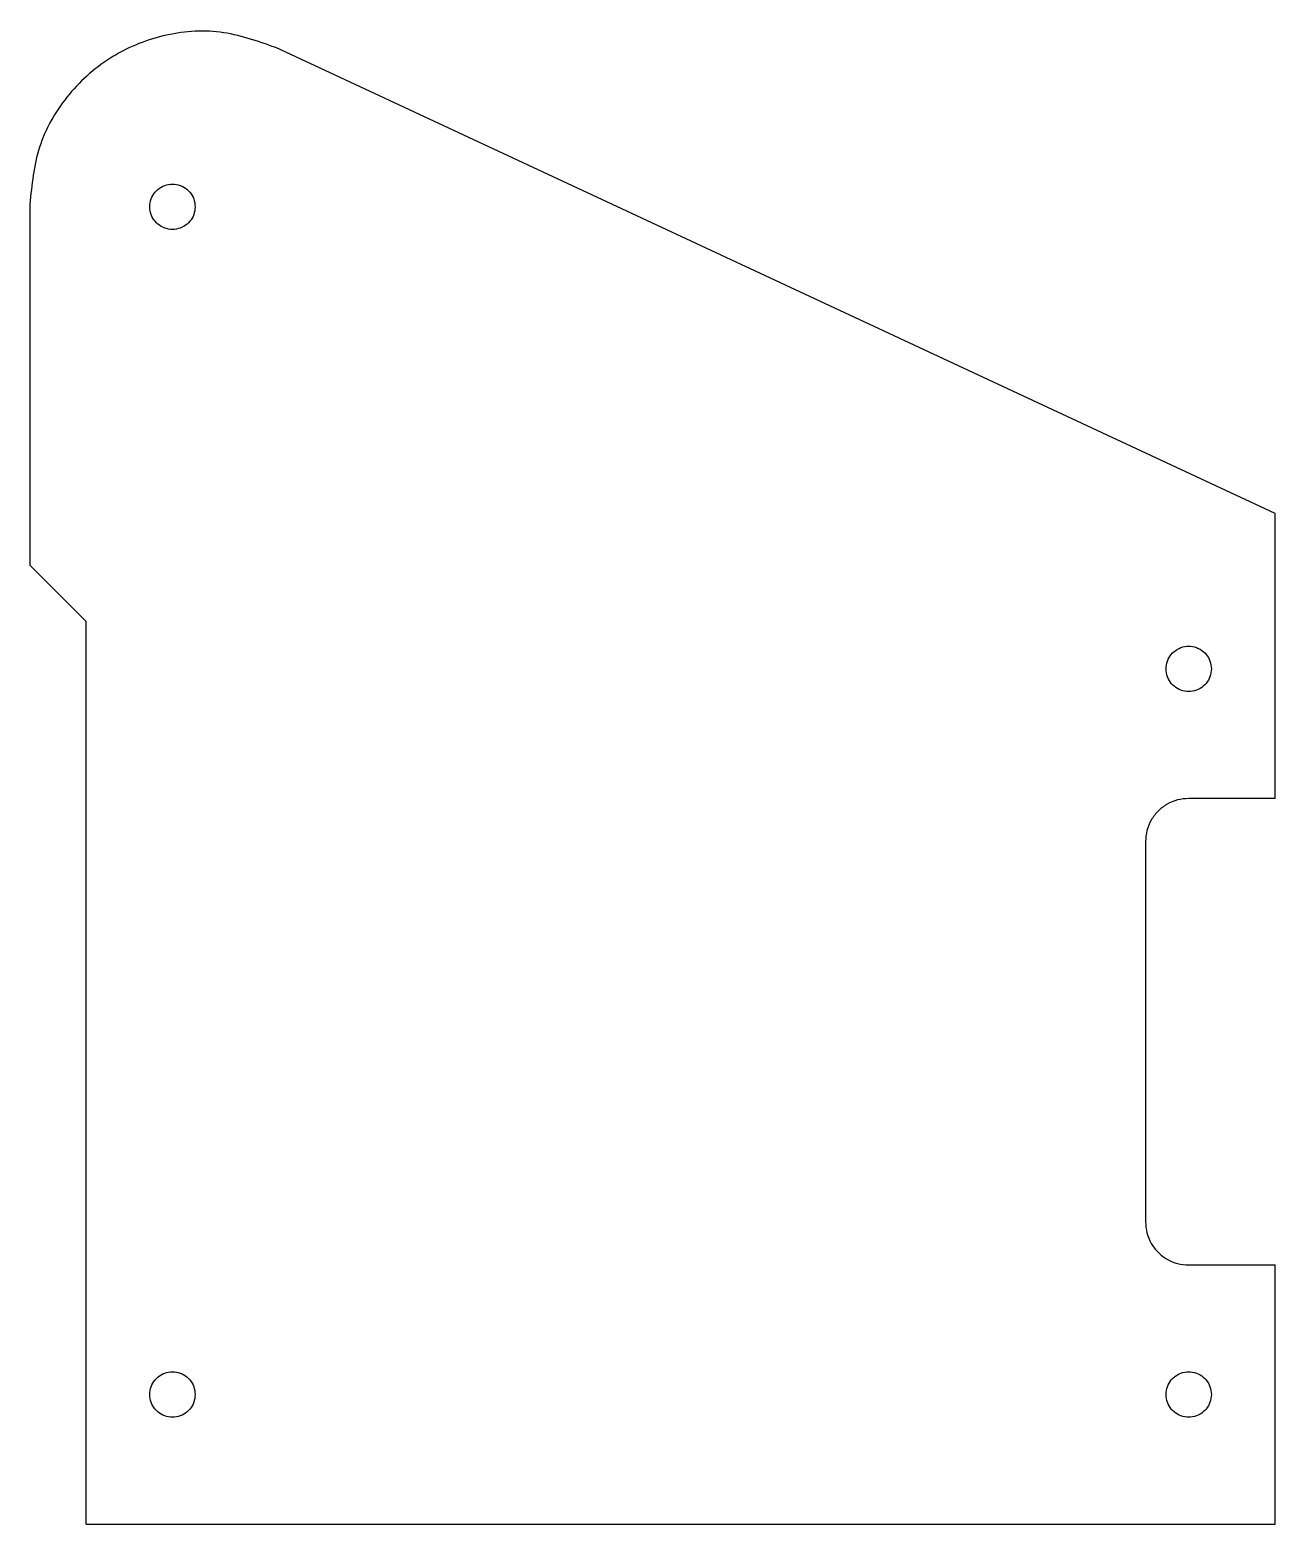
# Model space of a CAD drawing. Extents: x -94 to 50, y -85 to 88.
import ezdxf

# ---------------------------------------------------------------- set-up
doc = ezdxf.new("R2010")
doc.units = 0
doc.layers.get('0').update_dxf_attribs({"linetype": 'CONTINUOUS'})

msp = doc.modelspace()

# ---------------------------------------------------------------- linework, layer by layer
at = {"color": 7}
for p, q in [((49.786924, 32.004011), (-65.86071, 85.931389)), ((-94.313076, 67.805234), (-94.313076, 26.004012)), ((-75.188076, 67.504012), (-75.188076, 67.504012)), ((49.786924, -0.995989), (49.786924, 32.004011)), ((-87.813076, 19.504011), (-94.313076, 26.004012)), ((-87.813076, -84.995988), (-87.813076, 19.504011)), ((42.411924, 14.004012), (42.411924, 14.004012)), ((49.786924, -0.995989), (39.786924, -0.995989)), ((34.786924, -5.995988), (34.786924, -49.995988)), ((39.786924, -54.995988), (49.786924, -54.995988)), ((49.786924, -84.995988), (49.786924, -54.995988)), ((-75.188076, -69.995989), (-75.188076, -69.995989)), ((42.411924, -69.995989), (42.411924, -69.995989)), ((-87.813076, -84.995988), (49.786924, -84.995988))]:
    msp.add_line(p, q, dxfattribs=at)
for points, knots in [([(-65.86071, 85.931389), (-67.983643, 86.679469), (-72.201458, 88.165744), (-79.020363, 87.606755), (-85.267396, 85.000073), (-90.269963, 80.439969), (-93.658373, 74.496182), (-94.093876, 70.045415), (-94.313076, 67.805233)], [0, 0, 0, 0, 6.688779, 13.289186, 19.977965, 26.666745, 33.267151, 39.955931, 39.955931, 39.955931, 39.955931]), ([(-75.188076, 67.504012), (-75.219439, 67.810913), (-75.281717, 68.420322), (-75.764892, 69.225666), (-76.472342, 69.824419), (-77.348386, 70.141977), (-78.277967, 70.141977), (-79.152783, 69.824419), (-79.865132, 69.225666), (-80.330105, 68.420322), (-80.49245, 67.504012), (-80.330105, 66.587701), (-79.865132, 65.782357), (-79.152783, 65.183605), (-78.277967, 64.866046), (-77.348386, 64.866046), (-76.472342, 65.183605), (-75.764892, 65.782357), (-75.281717, 66.587701), (-75.219439, 67.197111), (-75.188076, 67.504012)], [0, 0, 0, 0, 0.916031, 1.818952, 2.734983, 3.651013, 4.553934, 5.469965, 6.385996, 7.288917, 8.204948, 9.120978, 10.023899, 10.93993, 11.855961, 12.758882, 13.674913, 14.590943, 15.493864, 16.409895, 16.409895, 16.409895, 16.409895]), ([(42.411924, 14.004012), (42.380561, 14.310913), (42.318283, 14.920322), (41.835108, 15.725666), (41.127658, 16.324419), (40.251614, 16.641977), (39.322033, 16.641977), (38.447217, 16.324419), (37.734868, 15.725666), (37.269895, 14.920322), (37.10755, 14.004012), (37.269895, 13.087701), (37.734868, 12.282357), (38.447217, 11.683605), (39.322033, 11.366046), (40.251614, 11.366046), (41.127658, 11.683605), (41.835108, 12.282357), (42.318283, 13.087701), (42.380561, 13.697111), (42.411924, 14.004012)], [0, 0, 0, 0, 0.916031, 1.818952, 2.734983, 3.651013, 4.553934, 5.469965, 6.385996, 7.288917, 8.204948, 9.120978, 10.023899, 10.93993, 11.855961, 12.758882, 13.674913, 14.590943, 15.493864, 16.409895, 16.409895, 16.409895, 16.409895]), ([(39.786924, -0.995989), (39.349358, -1.02932), (38.477847, -1.095706), (37.258641, -1.620332), (36.209435, -2.418499), (35.411268, -3.467705), (34.886642, -4.686911), (34.820255, -5.558422), (34.786924, -5.995988)], [0, 0, 0, 0, 1.308874, 2.606917, 3.915792, 5.224666, 6.522709, 7.831584, 7.831584, 7.831584, 7.831584]), ([(34.786924, -49.995988), (34.820255, -50.433555), (34.886642, -51.305066), (35.411268, -52.524272), (36.209435, -53.573478), (37.258641, -54.371645), (38.477847, -54.896271), (39.349358, -54.962657), (39.786924, -54.995988)], [0, 0, 0, 0, 1.308874, 2.606917, 3.915792, 5.224666, 6.522709, 7.831584, 7.831584, 7.831584, 7.831584]), ([(-75.188076, -69.995989), (-75.219439, -69.689088), (-75.281717, -69.079678), (-75.764892, -68.274334), (-76.472342, -67.675582), (-77.348386, -67.358023), (-78.277967, -67.358023), (-79.152783, -67.675582), (-79.865132, -68.274334), (-80.330105, -69.079678), (-80.49245, -69.995989), (-80.330105, -70.912299), (-79.865132, -71.717643), (-79.152783, -72.316396), (-78.277967, -72.633954), (-77.348386, -72.633954), (-76.472342, -72.316396), (-75.764892, -71.717643), (-75.281717, -70.912299), (-75.219439, -70.302889), (-75.188076, -69.995989)], [0, 0, 0, 0, 0.916031, 1.818952, 2.734983, 3.651013, 4.553934, 5.469965, 6.385996, 7.288917, 8.204948, 9.120978, 10.023899, 10.93993, 11.855961, 12.758882, 13.674913, 14.590943, 15.493864, 16.409895, 16.409895, 16.409895, 16.409895]), ([(42.411924, -69.995989), (42.380561, -69.689088), (42.318283, -69.079678), (41.835108, -68.274334), (41.127658, -67.675582), (40.251614, -67.358023), (39.322033, -67.358023), (38.447217, -67.675582), (37.734868, -68.274334), (37.269895, -69.079678), (37.10755, -69.995989), (37.269895, -70.912299), (37.734868, -71.717643), (38.447217, -72.316396), (39.322033, -72.633954), (40.251614, -72.633954), (41.127658, -72.316396), (41.835108, -71.717643), (42.318283, -70.912299), (42.380561, -70.302889), (42.411924, -69.995989)], [0, 0, 0, 0, 0.916031, 1.818952, 2.734983, 3.651013, 4.553934, 5.469965, 6.385996, 7.288917, 8.204948, 9.120978, 10.023899, 10.93993, 11.855961, 12.758882, 13.674913, 14.590943, 15.493864, 16.409895, 16.409895, 16.409895, 16.409895])]:
    msp.add_open_spline(points, degree=3, knots=knots, dxfattribs=at)

doc.saveas('drawing.dxf')
